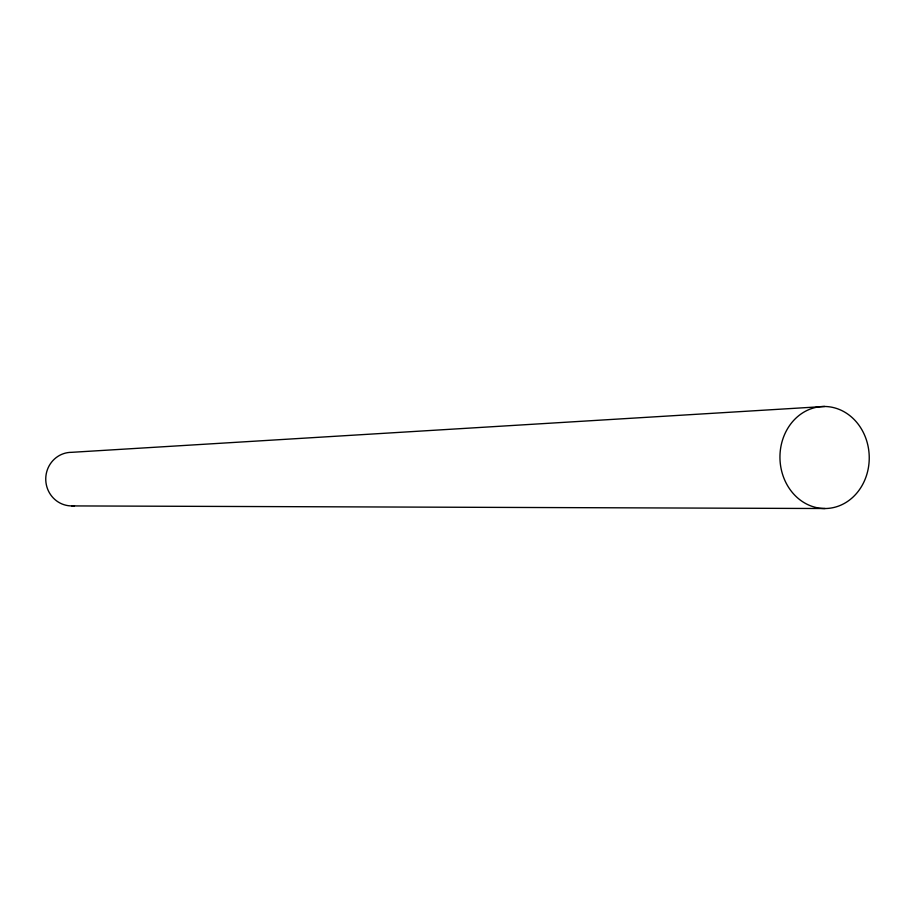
<?xml version="1.0" encoding="UTF-8"?>
<svg xmlns="http://www.w3.org/2000/svg" width="915" height="915" viewBox="0 0 915 915"><rect width="100%" height="100%" fill="white"/><g stroke="black" fill="none" stroke-linecap="round" stroke-linejoin="round"><path stroke-width="1.37" d="M824.667 406.477L71.713 452.319A26.798 25.917 88.4 0 0 45.784 480.512A26.798 25.917 88.4 0 0 74.504 505.766M71.793 505.915L825.09 508.523A51.034 44.652 88.4 0 0 863.017 431.834A51.034 44.652 88.4 0 0 785.688 432.132A51.034 44.652 88.4 0 0 825.09 508.523"/></g></svg>
